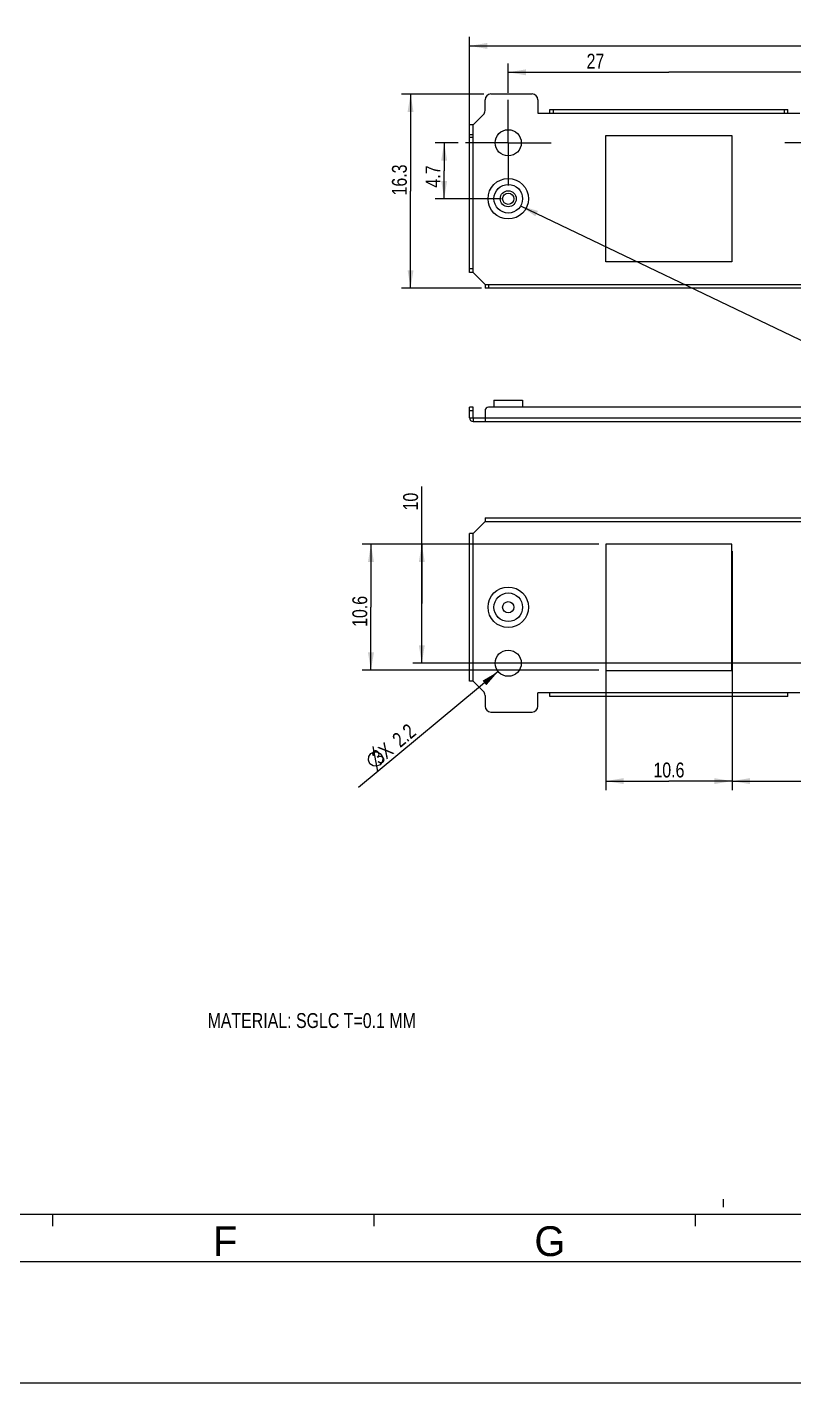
# Model space of a CAD drawing. Header units: millimetres. Extents: x 0 to 594, y 0 to 420.
# Drawn here: x 292.2 to 421, y 0 to 227.8 of the extents above; entities that cross this region are included whole.
import ezdxf

# ---------------------------------------------------------------- set-up
doc = ezdxf.new("R2010")
doc.units = ezdxf.units.MM
doc.header["$LTSCALE"] = 32.67
doc.linetypes.add('CENTER', pattern=[0.6, 0.375, -0.075, 0.075, -0.075])
doc.layers.get('0').update_dxf_attribs({"linetype": 'CONTINUOUS'})
doc.layers.add('ASSEM_MEM', color=7, linetype='CONTINUOUS')
doc.layers.add('FEATURE', color=7, linetype='CONTINUOUS')
doc.styles.get("Standard").update_dxf_attribs({"font": 'txt', "width": 0.8})
doc.styles.add('TEXTSTYLE_2', font='txt')
doc.dimstyles.new('DIMSTYLE_3', dxfattribs={"dimtxt": 2.5, "dimasz": 3, "dimexe": 1.5, "dimexo": 1.2, "dimtad": 1, "dimlfac": 0.5, "dimdsep": 46, "dimtxsty": 'STANDARD', "dimblk": '_FILLED', "dimblk1": '_FILLED', "dimblk2": '_FILLED', "dimcen": 0.09, "dimazin": 2, "dimtp": 0.01, "dimtm": 0.01, "dimtfac": 1, "dimtofl": 0, "dimtmove": 0, "dimatfit": 3, "dimldrblk": '_FILLED', "dimfxl": 1, "dimtolj": 1, "dimarcsym": 0})
doc.dimstyles.new('DIMSTYLE_4', dxfattribs={"dimtxt": 2.5, "dimasz": 3, "dimexe": 1.5, "dimexo": 1.2, "dimtad": 1, "dimlfac": 0.5, "dimdsep": 46, "dimtxsty": 'STANDARD', "dimblk": '_FILLED', "dimblk1": '_FILLED', "dimblk2": '_FILLED', "dimcen": 0.09, "dimazin": 2, "dimtp": 0.01, "dimtm": 0.01, "dimtfac": 1, "dimtofl": 0, "dimtmove": 0, "dimatfit": 1, "dimldrblk": '_FILLED', "dimfxl": 1, "dimtolj": 1, "dimarcsym": 0})
doc.dimstyles.get("Standard").update_dxf_attribs({"dimtxt": 2.5, "dimasz": 3, "dimexe": 1.5, "dimexo": 1.2, "dimtad": 1, "dimdsep": 46, "dimtxsty": 'STANDARD', "dimblk": '_FILLED', "dimblk1": '_FILLED', "dimblk2": '_FILLED', "dimcen": 0.09, "dimazin": 2, "dimtol": 1, "dimtp": 0.01, "dimtm": 0.01, "dimtfac": 1, "dimtofl": 0, "dimtmove": 0, "dimatfit": 3, "dimldrblk": '_FILLED', "dimfxl": 1, "dimtolj": 1, "dimarcsym": 0})

# ---------------------------------------------------------------- blocks, each defined once
blk = doc.blocks.new('_FILLED')
at = {"color": 0, "linetype": 'BYBLOCK'}
blk.add_solid([(0, 0), (-1, 0.167), (-1, -0.167)], dxfattribs=at)
blk = doc.blocks.new('*D31')
at = {"color": 7, "linetype": 'CONTINUOUS'}
for p, q in [((366.53, 210.49), (366.53, 226.11)), ((501.58, 210.49), (501.58, 226.11)), ((366.53, 224.61), (434.05, 224.61)), ((501.58, 224.61), (434.05, 224.61))]:
    blk.add_line(p, q, dxfattribs=at)
at = {"color": 7, "linetype": 'CONTINUOUS', "xscale": 3, "yscale": 3, "zscale": 3, "rotation": 180}
blk.add_blockref('_FILLED', (366.53, 224.61), dxfattribs=at)
at = {"color": 7, "linetype": 'CONTINUOUS', "xscale": 3, "yscale": 3, "zscale": 3}
blk.add_blockref('_FILLED', (501.58, 224.61), dxfattribs=at)
at = {"color": 7, "linetype": 'CONTINUOUS', "insert": (433.55, 227.73), "char_height": 2.5, "width": 10, "attachment_point": 2, "line_spacing_factor": 0.9}
blk.add_mtext('67.53', dxfattribs=at)
blk = doc.blocks.new('*D32')
at = {"color": 7, "linetype": 'CONTINUOUS'}
for p, q in [((368.93, 216.53), (355.11, 216.53)), ((356.61, 216.53), (356.61, 200.23)), ((356.61, 183.93), (356.61, 200.23)), ((368.53, 183.93), (355.11, 183.93))]:
    blk.add_line(p, q, dxfattribs=at)
at = {"color": 7, "linetype": 'CONTINUOUS', "xscale": 3, "yscale": 3, "zscale": 3}
for p, rotation in [((356.61, 216.53), 90), ((356.61, 183.93), 270)]:
    blk.add_blockref('_FILLED', p, dxfattribs=dict(at, rotation=rotation))
at = {"color": 7, "linetype": 'CONTINUOUS', "insert": (353.48, 202.09), "char_height": 2.5, "width": 8, "attachment_point": 2, "rotation": 90, "line_spacing_factor": 0.9}
blk.add_mtext('16.3', dxfattribs=at)
blk = doc.blocks.new('*D33')
at = {"color": 7, "linetype": 'CONTINUOUS'}
for p, q in [((373.03, 216.73), (373.03, 221.68)), ((427.03, 217.03), (427.03, 221.68)), ((373.03, 220.18), (400.03, 220.18)), ((427.03, 220.18), (400.03, 220.18))]:
    blk.add_line(p, q, dxfattribs=at)
at = {"color": 7, "linetype": 'CONTINUOUS', "xscale": 3, "yscale": 3, "zscale": 3, "rotation": 180}
blk.add_blockref('_FILLED', (373.03, 220.18), dxfattribs=at)
at = {"color": 7, "linetype": 'CONTINUOUS', "xscale": 3, "yscale": 3, "zscale": 3}
blk.add_blockref('_FILLED', (427.03, 220.18), dxfattribs=at)
at = {"color": 7, "linetype": 'CONTINUOUS', "insert": (387.68, 223.3), "char_height": 2.5, "width": 4, "attachment_point": 2, "line_spacing_factor": 0.9}
blk.add_mtext('27', dxfattribs=at)
blk = doc.blocks.new('*D36')
at = {"color": 7, "linetype": 'CONTINUOUS'}
for p, q in [((364.63, 208.33), (360.76, 208.33)), ((362.26, 208.33), (362.26, 203.63)), ((362.26, 198.93), (362.26, 203.63)), ((371.83, 198.93), (360.76, 198.93))]:
    blk.add_line(p, q, dxfattribs=at)
at = {"color": 7, "linetype": 'CONTINUOUS', "xscale": 3, "yscale": 3, "zscale": 3}
for p, rotation in [((362.26, 208.33), 90), ((362.26, 198.93), 270)]:
    blk.add_blockref('_FILLED', p, dxfattribs=dict(at, rotation=rotation))
at = {"color": 7, "linetype": 'CONTINUOUS', "insert": (359.13, 202.67), "char_height": 2.5, "width": 6, "attachment_point": 2, "rotation": 90, "line_spacing_factor": 0.9}
blk.add_mtext('4.7', dxfattribs=at)
blk = doc.blocks.new('*D40')
at = {"color": 7, "linetype": 'CONTINUOUS'}
for p, q in [((389.43, 139.71), (389.43, 99.6)), ((410.63, 139.71), (410.63, 99.6)), ((389.43, 101.1), (400.03, 101.1)), ((410.63, 101.1), (400.03, 101.1))]:
    blk.add_line(p, q, dxfattribs=at)
at = {"color": 7, "linetype": 'CONTINUOUS', "xscale": 3, "yscale": 3, "zscale": 3, "rotation": 180}
blk.add_blockref('_FILLED', (389.43, 101.1), dxfattribs=at)
at = {"color": 7, "linetype": 'CONTINUOUS', "xscale": 3, "yscale": 3, "zscale": 3}
blk.add_blockref('_FILLED', (410.63, 101.1), dxfattribs=at)
at = {"color": 7, "linetype": 'CONTINUOUS', "insert": (400.03, 104.22), "char_height": 2.5, "width": 8, "attachment_point": 2, "line_spacing_factor": 0.9}
blk.add_mtext('10.6', dxfattribs=at)
blk = doc.blocks.new('*D41')
at = {"color": 7, "linetype": 'CONTINUOUS'}
for p, q in [((388.23, 140.91), (348.46, 140.91)), ((349.96, 140.91), (349.96, 130.31)), ((349.96, 119.71), (349.96, 130.31)), ((388.23, 119.71), (348.46, 119.71))]:
    blk.add_line(p, q, dxfattribs=at)
at = {"color": 7, "linetype": 'CONTINUOUS', "xscale": 3, "yscale": 3, "zscale": 3}
for p, rotation in [((349.96, 140.91), 90), ((349.96, 119.71), 270)]:
    blk.add_blockref('_FILLED', p, dxfattribs=dict(at, rotation=rotation))
at = {"color": 7, "linetype": 'CONTINUOUS', "insert": (346.83, 129.61), "char_height": 2.5, "width": 8, "attachment_point": 2, "rotation": 90, "line_spacing_factor": 0.9}
blk.add_mtext('10.6', dxfattribs=at)
blk = doc.blocks.new('*D42')
at = {"color": 7, "linetype": 'CONTINUOUS'}
for p, q in [((410.63, 118.51), (410.63, 99.6)), ((441.08, 119.71), (441.08, 99.6)), ((410.63, 101.1), (425.85, 101.1)), ((441.08, 101.1), (425.85, 101.1))]:
    blk.add_line(p, q, dxfattribs=at)
at = {"color": 7, "linetype": 'CONTINUOUS', "xscale": 3, "yscale": 3, "zscale": 3, "rotation": 180}
blk.add_blockref('_FILLED', (410.63, 101.1), dxfattribs=at)
at = {"color": 7, "linetype": 'CONTINUOUS', "xscale": 3, "yscale": 3, "zscale": 3}
blk.add_blockref('_FILLED', (441.08, 101.1), dxfattribs=at)
at = {"color": 7, "linetype": 'CONTINUOUS', "insert": (428.14, 104.22), "char_height": 2.5, "width": 10, "attachment_point": 2, "line_spacing_factor": 0.9}
blk.add_mtext('15.23', dxfattribs=at)
blk = doc.blocks.new('*D43')
at = {"color": 7, "linetype": 'CONTINUOUS'}
for p, q in [((358.5, 130.91), (358.5, 150.57)), ((388.23, 140.91), (357, 140.91)), ((358.5, 140.91), (358.5, 130.91)), ((358.5, 120.91), (358.5, 130.91)), ((439.88, 120.91), (357, 120.91))]:
    blk.add_line(p, q, dxfattribs=at)
at = {"color": 7, "linetype": 'CONTINUOUS', "xscale": 3, "yscale": 3, "zscale": 3}
for p, rotation in [((358.5, 140.91), 90), ((358.5, 120.91), 270)]:
    blk.add_blockref('_FILLED', p, dxfattribs=dict(at, rotation=rotation))
at = {"color": 7, "linetype": 'CONTINUOUS', "insert": (355.37, 146.57), "char_height": 2.5, "width": 4, "attachment_point": 1, "rotation": 90, "line_spacing_factor": 0.9}
blk.add_mtext('10', dxfattribs=at)
blk = doc.blocks.new('*D48')
at = {"color": 7, "linetype": 'CONTINUOUS'}
blk.add_line((371.33, 119.5), (347.89, 100.01), dxfattribs=at)
at = {"color": 7, "linetype": 'CONTINUOUS', "xscale": 3, "yscale": 3, "zscale": 3, "rotation": 39.7409192276}
blk.add_blockref('_FILLED', (371.33, 119.5), dxfattribs=at)
at = {"color": 7, "linetype": 'CONTINUOUS', "insert": (356.14, 110.93), "char_height": 2.5, "width": 20, "attachment_point": 3, "rotation": 39.7409, "line_spacing_factor": 0.9}
blk.add_mtext('3X{\\ftxt;\\W0.0001;\\H0.0001;\\~}{\\ftxt;\\W1.3333333333;\\H2.5; }{\\ftxt;\\W0.0001;\\H0.0001;\\~}2.2', dxfattribs=at)

msp = doc.modelspace()

# ---------------------------------------------------------------- linework, layer by layer
at = {"color": 7, "linetype": 'CONTINUOUS'}
for p, q in [((351.124, 102.696), (350.328, 106.912)), ((409.176, 29.52), (409.176, 30.871)), ((564.922, 28.309), (26.422, 28.309)), ((296.422, 28.309), (296.422, 26.309)), ((350.422, 28.309), (350.422, 26.309)), ((404.422, 28.309), (404.422, 26.309)), ((571.422, 20.309), (20.422, 20.309)), ((0, 0), (594, 0))]:
    msp.add_line(p, q, dxfattribs=at)
msp.add_lwpolyline([(349.765, 104.005), (349.525, 104.619), (349.579, 105.206), (349.927, 105.765), (350.541, 106.005), (351.127, 105.951), (351.687, 105.603), (351.926, 104.99), (351.872, 104.403), (351.525, 103.843), (350.911, 103.604), (350.325, 103.658), (349.765, 104.005)], dxfattribs=at)
at = {"layer": 'ASSEM_MEM', "color": 7, "linetype": 'CONTINUOUS'}
for p, q in [((370.126, 216.534), (377.026, 216.534)), ((369.126, 213.748), (369.126, 215.534)), ((378.026, 215.534), (378.026, 213.334)), ((368.833, 213.041), (367.126, 211.334)), ((378.026, 213.334), (422.026, 213.334)), ((380.026, 213.334), (380.026, 213.934)), ((380.026, 213.934), (420.026, 213.934)), ((380.626, 213.334), (380.626, 213.934)), ((419.426, 213.334), (419.426, 213.934)), ((420.026, 213.334), (420.026, 213.934)), ((366.526, 186.534), (366.526, 211.334)), ((367.126, 211.334), (366.526, 211.334)), ((366.526, 209.71), (367.126, 209.71)), ((367.126, 186.534), (367.126, 211.334)), ((366.526, 209.285), (367.126, 209.285)), ((389.426, 188.334), (389.426, 209.534)), ((389.426, 209.534), (410.626, 209.534)), ((410.626, 209.534), (410.626, 188.334)), ((367.126, 187.134), (366.526, 187.134)), ((410.626, 188.334), (389.426, 188.334)), ((367.126, 186.534), (366.526, 186.534)), ((367.126, 186.534), (369.126, 184.534)), ((369.126, 184.534), (369.126, 183.934)), ((369.126, 184.534), (498.976, 184.534)), ((369.726, 184.534), (369.726, 183.934)), ((498.976, 183.934), (369.126, 183.934)), ((370.626, 165.116), (370.626, 163.916)), ((370.626, 165.116), (375.426, 165.116)), ((375.426, 165.116), (375.426, 163.916)), ((366.526, 162.116), (366.526, 163.916)), ((367.126, 163.916), (366.526, 163.916)), ((367.126, 163.316), (366.526, 163.316)), ((366.526, 162.116), (367.126, 162.116)), ((367.126, 162.116), (367.126, 163.916)), ((367.126, 162.116), (367.126, 161.516)), ((367.126, 162.116), (369.126, 162.116)), ((369.126, 163.316), (369.126, 161.516)), ((369.126, 162.116), (498.976, 162.116)), ((498.376, 163.916), (369.726, 163.916)), ((367.126, 161.516), (500.976, 161.516)), ((369.126, 144.707), (367.126, 142.707)), ((369.126, 145.307), (369.126, 144.707)), ((369.126, 145.307), (498.976, 145.307)), ((369.126, 144.707), (498.976, 144.707)), ((366.526, 117.907), (366.526, 142.707)), ((367.126, 142.707), (366.526, 142.707)), ((367.126, 117.907), (367.126, 142.707)), ((389.426, 140.907), (389.426, 119.707)), ((410.626, 140.907), (389.426, 140.907)), ((410.626, 119.707), (410.626, 140.907)), ((389.426, 119.707), (410.626, 119.707)), ((367.126, 117.907), (366.526, 117.907)), ((367.126, 117.907), (368.833, 116.2)), ((369.126, 115.493), (369.126, 113.707)), ((378.026, 113.707), (378.026, 115.907)), ((422.026, 115.907), (378.026, 115.907)), ((380.026, 115.307), (380.026, 115.907)), ((420.026, 115.307), (380.026, 115.307)), ((420.026, 115.307), (420.026, 115.907)), ((370.126, 112.707), (377.026, 112.707))]:
    msp.add_line(p, q, dxfattribs=at)
for centre, radius in [((373.026, 208.334), 2.2), ((373.026, 198.934), 3.4), ((373.026, 198.934), 2.4), ((373.026, 198.934), 1.35), ((373.026, 198.934), 0.95), ((373.026, 130.307), 3.4), ((373.026, 130.307), 2.4), ((373.026, 130.307), 0.95), ((373.026, 120.907), 2.2)]:
    msp.add_circle(centre, radius, dxfattribs=at)
for centre, radius, start, end in [((370.126, 215.534), 1, 90, 180), ((377.026, 215.534), 1, 0, 90), ((368.126, 213.748), 1, 315, 360), ((367.126, 162.116), 0.6, 180, 270), ((369.726, 163.316), 0.6, 90, 180), ((368.126, 115.493), 1, 0, 45), ((370.126, 113.707), 1, 180, 270), ((377.026, 113.707), 1, 270, 360)]:
    msp.add_arc(centre, radius, start, end, dxfattribs=at)
at = {"layer": 'FEATURE', "color": 7, "linetype": 'CENTER'}
for p, q in [((373.026, 208.334), (373.026, 215.534)), ((373.026, 208.334), (365.826, 208.334)), ((373.026, 208.334), (373.026, 201.134)), ((373.026, 208.334), (380.226, 208.334)), ((427.026, 208.334), (419.526, 208.334))]:
    msp.add_line(p, q, dxfattribs=at)

# ---------------------------------------------------------------- texts
at = {"color": 7, "linetype": 'CONTINUOUS', "insert": (322.502, 62.123), "char_height": 2.5, "width": 46, "attachment_point": 1, "line_spacing_factor": 0.9}
msp.add_mtext('MATERIAL: SGLC T=0.1 MM', dxfattribs=at)
at = {"color": 7, "linetype": 'CONTINUOUS', "char_height": 5, "width": 5, "attachment_point": 1, "line_spacing_factor": 0.9, "style": 'TEXTSTYLE_2'}
for s, insert in [('F', (323.422, 26.309)), ('G', (377.422, 26.309))]:
    msp.add_mtext(s, dxfattribs=dict(at, insert=insert))

# ---------------------------------------------------------------- dimensions: what is measured, and where the dimension line sits
at = {"color": 7, "linetype": 'CONTINUOUS'}
for base, p1, p2, picture, middle in [((501.576167027, 224.608027282), (366.526167027, 209.285246088), (501.576167027, 209.285246088), '*D31', (433.609395447, 224.608027282)), ((427.026, 220.179), (373.026, 215.534), (427.026, 215.834), '*D33', (387.677, 220.179)), ((441.076167027, 101.098749222), (410.626167027, 119.706738737), (441.076167027, 120.906738737), '*D42', (428.453697327, 101.098749222))]:
    dim = msp.add_linear_dim(base=base, p1=p1, p2=p2, dimstyle='DIMSTYLE_3', dxfattribs=at)
    dim.commit()
    dim.dimension.update_dxf_attribs({"geometry": picture, "text_midpoint": middle, "dimtype": 160})
for base, p1, p2, angle, picture, middle in [((356.607, 183.934), (370.126, 216.534), (369.726, 183.934), 270, '*D32', (356.607, 202.403)), ((362.259, 198.934), (365.826, 208.334), (373.026, 198.934), 270, '*D36', (362.259, 202.674)), ((358.5, 120.907), (389.426, 140.907), (441.076, 120.907), 270, '*D43', (358.5, 148.818)), ((349.959, 119.707), (389.426, 140.907), (389.426, 119.707), 270, '*D41', (349.959, 129.856)), ((389.426, 101.099), (410.626, 140.907), (389.426, 140.907), 180, '*D40', (400.276, 101.099))]:
    dim = msp.add_linear_dim(base=base, p1=p1, p2=p2, angle=angle, dimstyle='DIMSTYLE_3', dxfattribs=at)
    dim.commit()
    dim.dimension.update_dxf_attribs({"geometry": picture, "text_midpoint": middle, "dimtype": 160})
dim = msp.add_diameter_dim_2p(p1=(371.334, 119.5), p2=(374.718, 122.313), text='3X%%c<>', dimstyle='DIMSTYLE_4', override={"dimpost": '<>'}, dxfattribs=at)
dim.commit()
dim.dimension.update_dxf_attribs({"geometry": '*D48', "text_midpoint": (351.815, 105.71), "dimtype": 163})

# ---------------------------------------------------------------- leaders
msp.add_leader([(375.105, 197.734), (424.648, 174.015), (427.648, 174.015)], dimstyle='STANDARD', override={"dimtad": 0}, dxfattribs=at)

doc.saveas('drawing.dxf')
